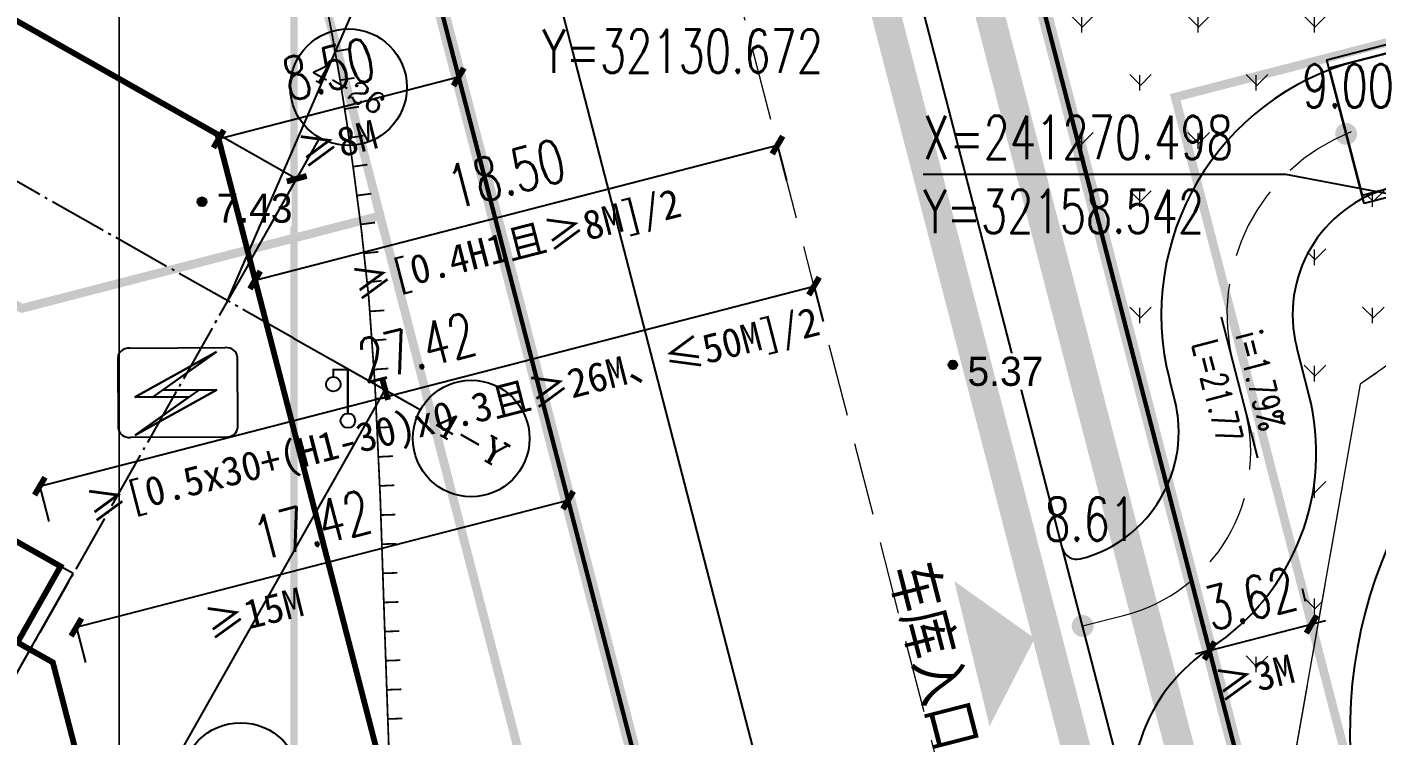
# Model space of a CAD drawing. Extents: x -83084 to 31773731, y -158416 to 241421036.
# Drawn here: x 32096.84 to 32143.1, y 241254.79 to 241279.09 of the extents above; entities that cross this region are included whole.
import ezdxf
from ezdxf.enums import TextEntityAlignment as Align
from ezdxf.xclip import XClip

# ---------------------------------------------------------------- set-up
doc = ezdxf.new("R2010")
doc.units = 0
doc.header["$LTSCALE"] = 1000
doc.header["$MEASUREMENT"] = 0
doc.header["$XCLIPFRAME"] = 0
for name, pattern in [('10010', [0]), ('2', [0]), ('721120', [0]), ('CENTER2', [1.125, 0.75, -0.125, 0.125, -0.125]), ('DASH', [0.35, 0.25, -0.1]), ('DOTE', [2.42, 2, -0.2, 0.02, -0.2])]:
    doc.linetypes.add(name, pattern=pattern)
for name, color, linetype, lineweight in [('110KV电缆', 6, 'DASH', 0), ('xf', 153, 'Continuous', 0), ('绿地', 86, 'Continuous', 0), ('道路中线', 252, 'Continuous', 0), ('间距公式核对', 241, 'Continuous', 0)]:
    doc.layers.add(name, color=color, linetype=linetype, lineweight=lineweight)
for name, color, linetype in [('AXIS', 3, 'Continuous'), ('AXIS_TEXT', 7, 'Continuous'), ('DIM_COOR', 3, 'Continuous'), ('DIM_ELEV', 3, 'Continuous'), ('DIM_SYMB', 3, 'Continuous'), ('DOTE', 14, 'DOTE'), ('GZ_BJT_功能地块', 1, 'Continuous'), ('GZ_BJT_总平面', 2, 'Continuous'), ('GZ_BJT_指标表', 7, 'Continuous'), ('GZ_BJT_用地界线', 1, 'Continuous'), ('GZ_BJT_绿地', 3, 'Continuous'), ('LANDSCAPE', 123, 'Continuous'), ('MJX', 6, 'Continuous'), ('PUB_DIM', 3, 'Continuous'), ('PUB_TEXT', 7, 'Continuous'), ('Road_2', 134, 'Continuous'), ('ROOF', 4, 'Continuous'), ('净用地', 1, 'Continuous'), ('地库', 5, 'DASH'), ('文字', 7, 'Continuous'), ('综合技术经济指标表', 7, 'Continuous'), ('规划道路边线', 165, 'Continuous'), ('设施点', 7, 'Continuous')]:
    doc.layers.add(name, color=color, linetype=linetype)
doc.layers.add('地形', color=7, linetype='Continuous', true_color=0x323232)
doc.layers.add('建筑控制线', color=7, linetype='Continuous', true_color=0xff0505)
doc.styles.add('-黑体', font='simhei.ttf', dxfattribs={"width": 0.7})
doc.styles.add('_TCH_AXIS', font='COMPLEX', dxfattribs={"bigfont": 'GBCBIG'})
doc.styles.add('_TCH_DIM', font='SIMPLEX', dxfattribs={"bigfont": 'GBCBIG'})
doc.styles.add('_TCH_DIM_T3', font='SIMPLEX', dxfattribs={"width": 0.705882, "bigfont": 'GBCBIG'})
doc.styles.add('COMPLEX', font='COMPLEX')
doc.styles.add('DMHT', font='')
doc.styles.add('HZTXT', font='simhei.ttf')
doc.styles.add('黑体', font='simhei.ttf')
doc.styles.get('DMHT').set_extended_font_data('方正细等线简体')
doc.dimstyles.new('_TCH_ARCH_M_M&&1', dxfattribs={"dimtxt": 1.4875, "dimasz": 0.5, "dimexe": 1.25, "dimexo": 1.5, "dimgap": 0.63125, "dimtad": 1, "dimzin": 0, "dimdsep": 46, "dimtxsty": '_TCH_DIM_T3', "dimblk": 'ARCHTICK', "dimcen": 0.09, "dimclrt": 7, "dimazin": 2, "dimtfac": 1, "dimtdec": 0, "dimtix": 1, "dimtmove": 2, "dimatfit": 3, "dimfxl": 0, "dimtolj": 1, "dimtzin": 0, "dimarcsym": 0})

# ---------------------------------------------------------------- blocks, each defined once
blk = doc.blocks.new('jjjg')
at = {"layer": '净用地'}
blk.add_lwpolyline([(312.729, 260.842, 0.339359), (303.139, 268.339), (188.333, 269.388, 0.489761), (168.731, 244.6), (203.627, 103.082, 0.417511), (228.052, 88.507), (339.507, 117.323, 0.414214), (346.685, 129.508)], format="xyb", close=True, dxfattribs=at)
at = {"layer": '建筑控制线', "color": 1, "linetype": 'CENTER2', "ltscale": 0.01, "const_width": 0.5}
for points in [[(357.562, 275.82), (341.257, 272.55, 0.43043), (333.542, 260.242), (334.652, 255.949), (335.41, 253.018), (366.048, 134.514), (346.685, 129.508), (312.729, 260.842, 0.339359), (303.139, 268.339), (188.333, 269.388, 0.489761), (168.731, 244.6), (146.967, 207.555), (138.651, 241.283, -0.019329), (133.74, 265.128), (133.853, 269.743), (134.678, 279.892), (134.86, 281.203), (147.348, 281.975), (306.164, 287.26), (316.913, 289.169, 0.024864), (335.611, 291.821, 0.001838), (336.982, 292.091), (359.271, 296.561)], [(341.257, 272.55), (357.562, 275.82), (421.674, 288.68, -0.217433), (437.845, 284.89, -0.048847), (440.681, 282.215), (445.195, 273.123, 0.074148), (468.473, 212.548), (486.181, 181.252, -0.182676), (488.344, 167.276, -0.284842), (473.781, 152.039), (378.233, 127.336, -0.414214), (366.048, 134.514), (335.41, 253.018), (334.652, 255.949), (333.542, 260.242, -0.43043), (341.257, 272.55, -0.099303)]]:
    blk.add_lwpolyline(points, format="xyb", dxfattribs=at)
blk.add_lwpolyline([(437.845, 284.89, 0.217433), (421.674, 288.68), (357.562, 275.82), (361.317, 261.297), (334.652, 255.949), (366.048, 134.514, 0.414214), (378.233, 127.336), (473.781, 152.039, 0.284842), (488.344, 167.276), (464.121, 210.086, -0.088788)], format="xyb", close=True, dxfattribs=at)
blk = doc.blocks.new('64343')
for p, q in [((62.687, 124.566), (65.185, 125.215)), ((61.019, 113.073), (60.591, 114.728)), ((56.401, 112.958), (56.235, 113.602)), ((55.129, 97.904), (52.562, 107.834)), ((53.171, 107.475), (53.171, 107.475))]:
    blk.add_line(p, q)
for centre, radius, start, end in [((64.948, 115.855), 9, 104.5523, 194.4962), ((64.948, 115.855), 4.5, 104.5523, 194.4962), ((78.416, 101.586), 16, 123, 194.4962), ((52.044, 111.832), 4.5, 284.4962, 14.4962), ((53.263, 111.114), 8, 303.2455, 14.4962), ((53.046, 107.959), 0.5, 194.4962, 284.4962), ((60.938, 99.405), 6, 123.2455, 194.4962)]:
    blk.add_arc(centre, radius, start, end)
blk = doc.blocks.new('xf')
at = {"linetype": 'DASH', "ltscale": 0.01}
blk.add_lwpolyline([(-33.411, 64.374), (-46.403, 63.921), (-46.082, 54.713), (-35.339, 44.695), (-18.172, 45.294), (-7.122, 50.816), (-7.58, 63.925), (-19.572, 63.507), (-19.307, 55.906), (-20.696, 55.212), (-31.548, 54.833), (-33.129, 56.308)], close=True, dxfattribs=at)
blk = doc.blocks.new('2018101318123984')
at = {"layer": '文字'}
blk.add_circle((0, 0), 3.5, dxfattribs=at)
at = {"layer": '文字', "style": '-黑体'}
blk.add_attdef('厕', (-2.089, -1.473), '', height=3, dxfattribs=at)
blk = doc.blocks.new('3323')
at = {"layer": '设施点'}
for p, q in [((461015.93, 2582240.068), (461015.93, 2582241.224)), ((461016.122, 2582241.368), (461017.657, 2582241.368)), ((461017.519, 2582241.297), (461016.198, 2582240.575)), ((461016.198, 2582240.575), (461017.519, 2582241.297)), ((461016.484, 2582240.575), (461017.519, 2582241.297)), ((461017.519, 2582241.297), (461016.645, 2582240.687)), ((461017.849, 2582241.224), (461017.849, 2582240.068)), ((461017.232, 2582240.687), (461016.198, 2582239.965)), ((461016.198, 2582239.965), (461017.519, 2582240.687)), ((461017.519, 2582240.687), (461016.198, 2582239.965)), ((461016.198, 2582240.575), (461017.071, 2582240.575)), ((461016.198, 2582240.575), (461017.071, 2582240.575)), ((461017.071, 2582240.575), (461016.198, 2582240.575)), ((461016.198, 2582239.965), (461017.071, 2582240.575)), ((461016.484, 2582240.575), (461017.071, 2582240.575)), ((461016.645, 2582240.687), (461017.519, 2582240.687)), ((461017.519, 2582240.687), (461016.645, 2582240.687)), ((461016.645, 2582240.687), (461017.519, 2582240.687)), ((461017.657, 2582239.924), (461016.122, 2582239.924)), ((461017.661, 2582239.924), (461016.125, 2582239.924))]:
    blk.add_line(p, q, dxfattribs=at)
for centre, start_param, end_param in [((461016.122, 2582241.224), 4.712389, 6.283185), ((461017.657, 2582241.224), 3.141593, 4.712389), ((461016.122, 2582240.068), 0, 1.570796), ((461017.657, 2582240.068), 1.570796, 3.141593)]:
    blk.add_ellipse(centre, major_axis=(-0.192, 0), ratio=0.752749, start_param=start_param, end_param=end_param, dxfattribs=at)
blk = doc.blocks.new('85212001')
at = {"color": 0, "linetype": 'Continuous', "lineweight": -3, "const_width": 0.12}
blk.add_lwpolyline([(0, 0), (0, 1)], dxfattribs=at)
blk = doc.blocks.new('332')
at = {"color": 0, "linetype": 'Continuous', "lineweight": -3, "const_width": 0.15}
for points in [[(0, 3.5), (-1, 3.5), (-1, 3)], [(0, 0.5), (0, 3.5)]]:
    blk.add_lwpolyline(points, dxfattribs=at)
at = {"color": 0, "linetype": 'Continuous', "lineweight": -3}
for centre in [(-1, 2.5), (0, 0)]:
    blk.add_circle(centre, 0.5, dxfattribs=at)
blk = doc.blocks.new('904')
at = {"linetype": '2'}
h = blk.add_hatch(color=0, dxfattribs=at)
edge = h.paths.add_edge_path(flags=0)
edge.add_arc((0, 0), 0.3, 0, 360)
at = {"color": 0, "linetype": 'Continuous', "lineweight": -3}
for radius in [0.3, 0.15]:
    blk.add_circle((0, 0), radius, dxfattribs=at)
blk = doc.blocks.new('ysdx12')
at = {"layer": '地形', "linetype": '10010', "lineweight": -3, "ltscale": 0.5, "const_width": 0.06}
blk.add_lwpolyline([(75.928, 77.767), (75.928, 289.767)], dxfattribs=at)
blk.add_lwpolyline([(75.928, 77.767), (75.928, 289.767)], dxfattribs=at)
at = {"layer": '地形', "linetype": 'Continuous', "lineweight": -3, "ltscale": 0.5}
for points, const_width in [([(81.928, 77.767), (81.928, 289.767)], 0.25), ([(82.986, 163.884), (83.246, 162.529), (83.496, 161.096), (83.731, 159.611), (83.969, 157.931), (84.233, 155.925), (84.489, 153.577), (84.701, 150.61), (84.884, 146.697), (85.057, 141.57), (85.231, 136.587)], 0.06)]:
    blk.add_lwpolyline(points, dxfattribs=dict(at, const_width=const_width))
at = {"layer": '地形', "linetype": '721120', "lineweight": -3, "ltscale": 0.5, "const_width": 0.15}
blk.add_lwpolyline([(137.996, 46.007), (107.358, 164.511)], dxfattribs=at)
blk.add_lwpolyline([(84.677, 172.335), (118.633, 41.001, -0.414214), (111.455, 28.816), (0, 0, -0.417511), (-24.425, 14.575), (-59.321, 156.093, -0.489761), (-39.72, 180.881), (75.087, 179.832, -0.339359), (84.677, 172.335)], format="xyb", close=True, dxfattribs=at)
at = {"layer": '地形', "linetype": 'Continuous'}
for p, xscale, yscale, rotation in [((83.336, 162.015), 0.4999999999999997, 0.4999999999999997, 279.907435961159), ((83.507, 161.03), 0.4999999999999997, 0.4999999999999997, 278.9621924215426), ((83.663, 160.042), 0.4999999999999997, 0.4999999999999997, 278.9621924215426), ((83.81, 159.053), 0.5, 0.5, 278.0857425472465), ((83.951, 158.063), 0.5, 0.5, 278.0857425472465), ((84.082, 157.071), 0.5, 0.5, 277.483866277585), ((84.212, 156.08), 0.5, 0.5, 277.483866277585), ((84.324, 155.086), 0.5, 0.5, 276.2285594704067), ((84.433, 154.092), 0.5, 0.5, 276.2285594704067), ((84.523, 153.096), 0.5, 0.5, 274.0813665614081), ((84.594, 152.099), 0.5, 0.5, 274.0813665614081), ((84.666, 151.101), 0.5, 0.5, 274.0813665614081), ((84.724, 150.103), 0.5, 0.5, 272.6807406494486), ((84.771, 149.104), 0.5, 0.5, 272.6807406494486), ((84.818, 148.105), 0.5, 0.5, 272.6807406494486), ((84.865, 147.107), 0.5, 0.5, 272.6807406494486), ((84.904, 146.107), 0.5, 0.5, 271.9301301804209), ((84.937, 145.108), 0.5, 0.5, 271.9301301804209), ((84.971, 144.108), 0.5, 0.5, 271.9301301804209), ((85.005, 143.109), 0.5, 0.5, 271.9301301804209), ((85.039, 142.11), 0.5, 0.5, 271.9301301804209), ((85.073, 141.11), 0.4999999999999997, 0.4999999999999997, 272.0035137328635), ((85.108, 140.111), 0.4999999999999997, 0.4999999999999997, 272.0035137328635), ((85.143, 139.111), 0.4999999999999997, 0.4999999999999997, 272.0035137328635)]:
    blk.add_blockref('85212001', p, dxfattribs=dict(at, xscale=xscale, yscale=yscale, rotation=rotation))
at = {"layer": '地形', "linetype": 'Continuous', "xscale": 0.5, "yscale": 0.5}
for name, p in [('904', (78.772, 156.86)), ('904', (104.52, 151.261)), ('332', (83.774, 149.348))]:
    blk.add_blockref(name, p, dxfattribs=at)
for points in [[(79.272, 157.26), (81.847, 157.26), (81.847, 156.01), (79.272, 156.01)], [(105.02, 151.661), (107.595, 151.661), (107.595, 150.411), (105.02, 150.411)]]:
    blk.add_wipeout(points).dxf.layer = '地形'
at = {"layer": '地形', "style": 'DMHT'}
for s, p in [('7.43', (79.272, 157.14)), ('5.37', (105.02, 151.541))]:
    blk.add_text(s, height=1, dxfattribs=at).set_placement(p, align=Align.TOP_LEFT)
blk = doc.blocks.new('rtr')
at = {"layer": '地库', "linetype": 'Continuous'}
h = blk.add_hatch(dxfattribs=at)
h.set_pattern_fill('STEEL', color=256, scale=0.5, angle=-35.5509)
h.set_pattern_definition([(9.44912997, (236105.29224, 2620777.9798), (-0.13031142, 0.7829802017), []), (9.44912997, (236105.523, 2620778.3027), (-0.13031142, 0.7829802017), [])])
h.paths.add_polyline_path([(473617.625, 2567513.203), (473612.595, 2567512.361), (473614.575, 2567500.525), (473619.606, 2567501.367)])
for points in [[(473611.588, 2567518.375), (473616.618, 2567519.216), (473619.606, 2567501.365), (473614.576, 2567500.523)], [(473611.884, 2567518.424), (473612.478, 2567514.873), (473616.916, 2567515.616), (473616.322, 2567519.167)], [(473614.822, 2567500.868), (473619.261, 2567501.611), (473616.916, 2567515.616), (473612.478, 2567514.873)], [(473617.625, 2567513.203), (473612.595, 2567512.361), (473614.575, 2567500.525), (473619.606, 2567501.367)]]:
    blk.add_lwpolyline(points, close=True, dxfattribs=at)
blk.add_lwpolyline([(473612.478, 2567514.873), (473617.041, 2567501.24), (473616.916, 2567515.616)], dxfattribs=at)
blk = doc.blocks.new('adfgaw')
at = {"layer": '110KV电缆', "ltscale": 0.03, "const_width": 1}
for points in [[(-23.364, -7.86), (45.86, -275.605)], [(-19.603, -8.641), (49.291, -275.106)]]:
    blk.add_lwpolyline(points, dxfattribs=at)
blk = doc.blocks.new('YT6保障房3 2-16轮廓线')
at = {"layer": 'MJX', "color": 0, "ltscale": 10, "const_width": 200}
blk.add_lwpolyline([(22650, 25600), (27850, 25600), (27850, 22600)], dxfattribs=at)
at = {"layer": 'MJX', "color": 0, "ltscale": 10}
for points in [[(28350, 25600), (27850, 25600), (27850, 22600), (28350, 22600)], [(28350, 22600), (26850, 22600), (26850, 16200), (28350, 16200)]]:
    blk.add_lwpolyline(points, close=True, dxfattribs=at)
blk = doc.blocks.new('_ArchTick')
at = {"color": 0, "linetype": 'ByBlock', "const_width": 0.4}
blk.add_lwpolyline([(-0.5, -0.5), (0.5, 0.5)], dxfattribs=at)
blk = doc.blocks.new('*D163')
at = {"layer": 'Defpoints', "color": 0, "transparency": 16777216}
for p in [(73.825, 100.317), (73.997, 99.651), (70.497, 98.746)]:
    blk.add_point(p, dxfattribs=at)
at = {"layer": 'PUB_DIM', "color": 0, "lineweight": -2, "transparency": 16777216}
for p, q in [((73.622, 101.103), (73.512, 101.527)), ((70.122, 100.198), (70.012, 100.622)), ((73.825, 100.317), (74.309, 100.442)), ((70.325, 99.412), (73.825, 100.317)), ((70.325, 99.412), (69.841, 99.287))]:
    blk.add_line(p, q, dxfattribs=at)
at = {"layer": 'PUB_DIM', "color": 0, "lineweight": -2, "transparency": 16777216, "xscale": 0.5, "yscale": 0.5, "zscale": 0.5}
for p, rotation in [((73.825, 100.317), 194.4961532856457), ((70.325, 99.412), 14.4961532856457)]:
    blk.add_blockref('_ArchTick', p, dxfattribs=dict(at, rotation=rotation))
at = {"layer": 'PUB_DIM', "color": 7, "transparency": 16777216, "insert": (71.731, 101.196), "char_height": 1.4875, "attachment_point": 5, "rotation": 14.4962, "style": '_TCH_DIM_T3'}
blk.add_mtext('\\A1;3.62', dxfattribs=at)
blk = doc.blocks.new('*D170')
at = {"layer": 'Defpoints', "color": 0, "transparency": 16777216}
for p in [(44.174, 120.665), (44.579, 119.097), (35.943, 118.537)]:
    blk.add_point(p, dxfattribs=at)
at = {"layer": 'PUB_DIM', "color": 0, "lineweight": -2, "transparency": 16777216}
for p, q in [((36.349, 116.969), (44.579, 119.097)), ((44.549, 119.213), (44.892, 117.887)), ((36.319, 117.085), (36.661, 115.759))]:
    blk.add_line(p, q, dxfattribs=at)
at = {"layer": 'PUB_DIM', "color": 0, "lineweight": -2, "transparency": 16777216, "xscale": 0.5, "yscale": 0.5, "zscale": 0.5}
for p, rotation in [((44.579, 119.097), 14.49615328535626), ((36.349, 116.969), 194.4961532853563)]:
    blk.add_blockref('_ArchTick', p, dxfattribs=dict(at, rotation=rotation))
at = {"layer": 'PUB_DIM', "color": 7, "transparency": 16777216, "insert": (40.12, 119.365), "char_height": 1.4875, "attachment_point": 5, "rotation": 14.4962, "style": '_TCH_DIM_T3'}
blk.add_mtext('\\A1;8.50', dxfattribs=at)
blk = doc.blocks.new('*D171')
at = {"layer": 'Defpoints', "color": 0, "transparency": 16777216}
for p in [(55.107, 118.327), (55.512, 116.76), (37.195, 113.696)]:
    blk.add_point(p, dxfattribs=at)
at = {"layer": 'PUB_DIM', "color": 0, "lineweight": -2, "transparency": 16777216}
for p, q in [((37.6, 112.129), (55.512, 116.76)), ((55.482, 116.875), (55.825, 115.549)), ((37.57, 112.244), (37.913, 110.918))]:
    blk.add_line(p, q, dxfattribs=at)
at = {"layer": 'PUB_DIM', "color": 0, "lineweight": -2, "transparency": 16777216, "xscale": 0.5, "yscale": 0.5, "zscale": 0.5}
for p, rotation in [((55.512, 116.76), 14.49615328536544), ((37.6, 112.129), 194.4961532853655)]:
    blk.add_blockref('_ArchTick', p, dxfattribs=dict(at, rotation=rotation))
at = {"layer": 'PUB_DIM', "color": 7, "transparency": 16777216, "insert": (46.212, 115.775), "char_height": 1.4875, "attachment_point": 5, "rotation": 14.4962, "style": '_TCH_DIM_T3'}
blk.add_mtext('\\A1;18.50', dxfattribs=at)
blk = doc.blocks.new('*D176')
at = {"layer": 'Defpoints', "color": 0, "transparency": 16777216}
for p in [(56.358, 113.486), (56.764, 111.919), (29.812, 106.623)]:
    blk.add_point(p, dxfattribs=at)
at = {"layer": 'PUB_DIM', "color": 0, "lineweight": -2, "transparency": 16777216}
for p, q in [((56.734, 112.034), (57.077, 110.709)), ((30.217, 105.055), (56.764, 111.919)), ((30.187, 105.171), (30.53, 103.845))]:
    blk.add_line(p, q, dxfattribs=at)
at = {"layer": 'PUB_DIM', "color": 0, "lineweight": -2, "transparency": 16777216, "xscale": 0.5, "yscale": 0.5, "zscale": 0.5}
for p, rotation in [((56.764, 111.919), 14.49615328485781), ((30.217, 105.055), 194.4961532848578)]:
    blk.add_blockref('_ArchTick', p, dxfattribs=dict(at, rotation=rotation))
at = {"layer": 'PUB_DIM', "color": 7, "transparency": 16777216, "insert": (43.146, 109.818), "char_height": 1.4875, "attachment_point": 5, "rotation": 14.4962, "style": '_TCH_DIM_T3'}
blk.add_mtext('\\A1;27.42', dxfattribs=at)
blk = doc.blocks.new('*D177')
at = {"layer": 'Defpoints', "color": 0, "transparency": 16777216}
for p in [(47.927, 106.142), (48.333, 104.575), (31.064, 101.782)]:
    blk.add_point(p, dxfattribs=at)
at = {"layer": 'PUB_DIM', "color": 0, "lineweight": -2, "transparency": 16777216}
for p, q in [((31.469, 100.215), (48.333, 104.575)), ((48.303, 104.69), (48.646, 103.364)), ((31.439, 100.33), (31.782, 99.004))]:
    blk.add_line(p, q, dxfattribs=at)
at = {"layer": 'PUB_DIM', "color": 0, "lineweight": -2, "transparency": 16777216, "xscale": 0.5, "yscale": 0.5, "zscale": 0.5}
for p, rotation in [((48.333, 104.575), 14.49615328487235), ((31.469, 100.215), 194.4961532848724)]:
    blk.add_blockref('_ArchTick', p, dxfattribs=dict(at, rotation=rotation))
at = {"layer": 'PUB_DIM', "color": 7, "transparency": 16777216, "insert": (39.557, 103.726), "char_height": 1.4875, "attachment_point": 5, "rotation": 14.4962, "style": '_TCH_DIM_T3'}
blk.add_mtext('\\A1;17.42', dxfattribs=at)
blk = doc.blocks.new('2334223')
at = {"layer": 'DIM_SYMB'}
blk.add_hatch(color=256, dxfattribs=at).paths.add_polyline_path([(90.19, 60.207), (89.964, 61.079), (90.08, 61.109)])
at = {"layer": 'DIM_ELEV', "const_width": 0.375}
for points in [[(93.415, 71.326, 1), (93.04, 71.326, 1)], [(84.38, 54.44, 1), (84.005, 54.44, 1)]]:
    blk.add_lwpolyline(points, format="xyb", close=True, dxfattribs=at)
at = {"layer": 'DIM_SYMB'}
blk.add_lwpolyline([(88.938, 65.048), (90.19, 60.207)], dxfattribs=at)
at = {"layer": '道路中线', "linetype": 'DASH', "ltscale": 0.01}
blk.add_lwpolyline([(84.192, 54.44), (85.644, 54.816, 0.414214), (89.772, 61.822), (89.355, 63.434, -0.378146), (93.401, 71.397, -0.378146)], format="xyb", dxfattribs=at)
at = {"style": '_TCH_DIM', "width": 0.705882}
blk.add_text('L=21.77', height=0.8925, rotation=284.4962, dxfattribs=at).set_placement((87.933, 64.112))
at = {"layer": 'DIM_SYMB', "color": 7, "style": '_TCH_DIM', "width": 0.705882}
blk.add_text('i=1.79%', height=0.8925, rotation=284.4962, dxfattribs=at).set_placement((89.426, 64.42))
at = {"layer": 'PUB_TEXT', "style": '_TCH_DIM', "width": 0.705882}
for s, p in [('9.00', (91.718, 72.226)), ('8.61', (82.873, 57.361))]:
    blk.add_text(s, height=1.4875, dxfattribs=at).set_placement(p)
blk = doc.blocks.new('ghdlbx')
at = {"layer": '规划道路边线', "linetype": '721120', "lineweight": -3, "ltscale": 0.5, "const_width": 0.15}
blk.add_lwpolyline([(137.996, 46.007), (107.358, 164.511)], dxfattribs=at)
blk.add_lwpolyline([(84.677, 172.335), (118.633, 41.001, -0.414214), (111.455, 28.816), (0, 0, -0.417511), (-24.425, 14.575), (-59.321, 156.093, -0.489761), (-39.72, 180.881), (75.087, 179.832, -0.339359), (84.677, 172.335)], format="xyb", close=True, dxfattribs=at)
at = {"layer": '道路中线', "linetype": 'DASH', "ltscale": 0.01}
blk.add_lwpolyline([(133.321, 24.141), (90.519, 189.691)], dxfattribs=at)
blk = doc.blocks.new('zbyd')
at = {"layer": 'PUB_TEXT', "style": '_TCH_DIM', "width": 0.705882}
blk.add_text('Y=32130.672', height=1.4875, dxfattribs=at).set_placement((-196.207, 106.929))
blk = doc.blocks.new('_AXISO')
blk.add_circle((0, 0), 0.5)
at = {"layer": 'AXIS_TEXT', "style": 'COMPLEX', "width": 1.041667}
blk.add_attdef('A', text='', height=0.56, dxfattribs=at).set_placement((-0.25, -0.28), (0.25, -0.28), align=Align.FIT)
blk = doc.blocks.new('*D118')
at = {"layer": 'Defpoints', "color": 0, "transparency": 16777216}
for p in [(10.829, 21.907), (14.445, 21.907), (10.829, -14.593)]:
    blk.add_point(p, dxfattribs=at)
at = {"layer": 'PUB_DIM', "color": 0, "lineweight": -2, "transparency": 16777216}
for p, q in [((12.329, 21.907), (15.695, 21.907)), ((14.445, -14.593), (14.445, 21.907)), ((12.329, -14.593), (15.695, -14.593))]:
    blk.add_line(p, q, dxfattribs=at)
at = {"layer": 'PUB_DIM', "color": 0, "lineweight": -2, "transparency": 16777216, "xscale": 0.5, "yscale": 0.5, "zscale": 0.5}
for p, rotation in [((14.445, 21.907), 90), ((14.445, -14.593), 270)]:
    blk.add_blockref('_ArchTick', p, dxfattribs=dict(at, rotation=rotation))
at = {"layer": 'PUB_DIM', "color": 7, "transparency": 16777216, "insert": (13.07, 3.657), "char_height": 1.4875, "attachment_point": 5, "rotation": 90, "style": '_TCH_DIM_T3'}
blk.add_mtext('\\A1;36.50', dxfattribs=at)
blk = doc.blocks.new('*D119')
at = {"layer": 'Defpoints', "color": 0, "transparency": 16777216}
for p in [(8.232, 26.722), (-27.368, 23.328), (8.232, 23.328)]:
    blk.add_point(p, dxfattribs=at)
at = {"layer": 'PUB_DIM', "color": 0, "lineweight": -2, "transparency": 16777216}
for p, q in [((-27.368, 24.828), (-27.368, 27.972)), ((8.232, 24.828), (8.232, 27.972)), ((-27.368, 26.722), (8.232, 26.722))]:
    blk.add_line(p, q, dxfattribs=at)
at = {"layer": 'PUB_DIM', "color": 0, "lineweight": -2, "transparency": 16777216, "xscale": 0.5, "yscale": 0.5, "zscale": 0.5, "rotation": 180}
blk.add_blockref('_ArchTick', (-27.368, 26.722), dxfattribs=at)
at = {"layer": 'PUB_DIM', "color": 0, "lineweight": -2, "transparency": 16777216, "xscale": 0.5, "yscale": 0.5, "zscale": 0.5}
blk.add_blockref('_ArchTick', (8.232, 26.722), dxfattribs=at)
at = {"layer": 'PUB_DIM', "color": 7, "transparency": 16777216, "insert": (-9.568, 28.097), "char_height": 1.4875, "attachment_point": 5, "style": '_TCH_DIM_T3'}
blk.add_mtext('\\A1;35.60', dxfattribs=at)
blk = doc.blocks.new('cc')
at = {"layer": '间距公式核对', "style": 'HZTXT'}
for s, rotation, p in [('≥8M', 14.3972, (39.245, 116.001)), ('≥[0.4H1且≥8M]/2', 14.3972, (41.079, 111.45)), ('≥[0.5x30+(H1-30)x0.3且≥26M、≤50M]/2', 14.3972, (31.986, 103.833)), ('≥15M', 13.9378, (36.041, 99.81)), ('≥3M', 13.9378, (70.68, 97.68))]:
    blk.add_text(s, height=1, rotation=rotation, dxfattribs=at).set_placement(p)
at = {"layer": 'PUB_DIM'}
for p1, p2, picture, middle in [((35.943, 118.537), (44.174, 120.665), '*D170', (40.12, 119.365)), ((37.195, 113.696), (55.107, 118.327), '*D171', (46.212, 115.775)), ((29.812, 106.623), (56.358, 113.486), '*D176', (43.146, 109.818)), ((31.064, 101.782), (47.927, 106.142), '*D177', (39.557, 103.726))]:
    dim = blk.add_aligned_dim(p1=p1, p2=p2, distance=-1.619, dimstyle='_TCH_ARCH_M_M&&1', dxfattribs=at)
    dim.commit()
    dim.dimension.update_dxf_attribs({"geometry": picture, "text_midpoint": middle})
at = {"layer": 'PUB_DIM', "color": 31}
dim = blk.add_aligned_dim(p1=(70.497, 98.746), p2=(73.997, 99.651), distance=0.688, dimstyle='_TCH_ARCH_M_M&&1', dxfattribs=at)
dim.commit()
dim.dimension.update_dxf_attribs({"geometry": '*D163', "text_midpoint": (71.731, 101.196)})
blk = doc.blocks.new('ADSAFDSFW')
at = {"layer": 'AXIS'}
for p, q in [((8.232, 23.328), (8.232, 28.328)), ((10.829, 21.907), (15.829, 21.907))]:
    blk.add_line(p, q, dxfattribs=at)
at = {"layer": 'DOTE', "ltscale": 0.001}
for p, q in [((8.232, 23.328), (8.232, -16.954)), ((10.829, 21.907), (-29.425, 21.907))]:
    blk.add_line(p, q, dxfattribs=at)
at = {"layer": 'AXIS'}
ref = blk.add_blockref('_AXISO', (8.232, 30.328), dxfattribs=dict(at, xscale=4, yscale=4, zscale=4))
ref.add_attrib('A', '4-26', dxfattribs={"layer": 'AXIS_TEXT', "height": 0.7027, "style": '_TCH_AXIS'}).set_placement((6.877, 29.977), (9.587, 29.977), align=Align.FIT)
ref = blk.add_blockref('_AXISO', (17.829, 21.907), dxfattribs=dict(at, xscale=4, yscale=4, zscale=4))
ref.add_attrib('A', '4-Y', dxfattribs={"layer": 'AXIS_TEXT', "height": 0.849, "style": '_TCH_AXIS'}).set_placement((16.495, 21.482), (19.163, 21.482), align=Align.FIT)
at = {"layer": 'PUB_DIM'}
for p1, p2, distance, picture, middle in [((-27.368, 23.328), (8.232, 23.328), 3.394, '*D119', (-9.568, 28.097)), ((10.829, -14.593), (10.829, 21.907), -3.616, '*D118', (13.07, 3.657))]:
    dim = blk.add_aligned_dim(p1=p1, p2=p2, distance=distance, dimstyle='_TCH_ARCH_M_M&&1', dxfattribs=at)
    dim.commit()
    dim.dimension.update_dxf_attribs({"geometry": picture, "text_midpoint": middle})

msp = doc.modelspace()

# ---------------------------------------------------------------- linework, layer by layer
at = {"layer": 'GZ_BJT_功能地块', "lineweight": 0}
msp.add_lwpolyline([(32108.749, 241288.568, 0.339359), (32099.159, 241296.065), (31984.352, 241297.113, 0.489761), (31964.751, 241272.326), (31999.647, 241130.808, 0.417511), (32024.072, 241116.233), (32135.527, 241145.049, 0.414214), (32142.705, 241157.234)], format="xyb", close=True, dxfattribs=at)
at = {"layer": 'GZ_BJT_总平面', "lineweight": 0}
msp.add_lwpolyline([(32108.749, 241288.568, 0.339359), (32099.159, 241296.065), (31984.352, 241297.113, 0.489761), (31964.751, 241272.326), (31999.647, 241130.808, 0.417511), (32024.072, 241116.233), (32135.527, 241145.049, 0.414214), (32142.705, 241157.234)], format="xyb", close=True, dxfattribs=at)
at = {"layer": 'GZ_BJT_用地界线', "lineweight": 0}
for points in [[(32233.865, 241312.615, 0.217433), (32217.694, 241316.406), (32153.582, 241303.546), (32157.337, 241289.023), (32130.672, 241283.674), (32162.068, 241162.24, 0.414214), (32174.253, 241155.062), (32269.801, 241179.765, 0.284842), (32284.364, 241195.002), (32260.141, 241237.812, -0.088788)], [(32233.865, 241312.615, 0.217433), (32217.694, 241316.406), (32153.582, 241303.546), (32157.337, 241289.023), (32130.672, 241283.674), (32162.068, 241162.24, 0.414214), (32174.253, 241155.062), (32269.801, 241179.765, 0.284842), (32284.364, 241195.002), (32260.141, 241237.812, -0.088788)], [(32108.749, 241288.568, 0.339359), (32099.159, 241296.065), (31984.352, 241297.113, 0.489761), (31964.751, 241272.326), (31999.647, 241130.808, 0.417511), (32024.072, 241116.233), (32135.527, 241145.049, 0.414214), (32142.705, 241157.234)], [(32108.749, 241288.568, 0.339359), (32099.159, 241296.065), (31984.352, 241297.113, 0.489761), (31964.751, 241272.326), (31999.647, 241130.808, 0.417511), (32024.072, 241116.233), (32135.527, 241145.049, 0.414214), (32142.705, 241157.234)], [(32108.749, 241288.568, 0.339359), (32099.159, 241296.065), (31984.352, 241297.113, 0.489761), (31964.751, 241272.326), (31999.647, 241130.808, 0.417511), (32024.072, 241116.233), (32135.527, 241145.049, 0.414214), (32142.705, 241157.234)], [(32108.749, 241288.568, 0.339359), (32099.159, 241296.065), (31984.352, 241297.113, 0.489761), (31964.751, 241272.326), (31999.647, 241130.808, 0.417511), (32024.072, 241116.233), (32135.527, 241145.049, 0.414214), (32142.705, 241157.234)], [(32108.749, 241288.568, 0.339359), (32099.159, 241296.065), (31984.352, 241297.113, 0.489761), (31964.751, 241272.326), (31999.647, 241130.808, 0.417511), (32024.072, 241116.233), (32135.527, 241145.049, 0.414214), (32142.705, 241157.234)], [(32108.749, 241288.568, 0.339359), (32099.159, 241296.065), (31984.352, 241297.113, 0.489761), (31964.751, 241272.326), (31999.647, 241130.808, 0.417511), (32024.072, 241116.233), (32135.527, 241145.049, 0.414214), (32142.705, 241157.234)]]:
    msp.add_lwpolyline(points, format="xyb", close=True, dxfattribs=at)

# ---------------------------------------------------------------- next in the draw order: wipeouts: each hides what was drawn before it
msp.add_wipeout([(32128.838, 241433.226), (32128.838, 241391.226), (31905.854, 241391.226), (31905.854, 241333.087), (31867.793, 241333.087), (31867.793, 241211.576), (31912.1, 241211.576), (31912.1, 241022.726), (31783.02, 241022.726), (31783.02, 241433.226)])

# ---------------------------------------------------------------- next in the draw order: linework, layer by layer
at = {"layer": 'GZ_BJT_用地界线', "linetype": 'CENTER2', "lineweight": 0}
msp.add_lwpolyline([(32153.582, 241303.546), (32137.277, 241300.275, 0.43043), (32129.562, 241287.968), (32130.672, 241283.674), (32131.43, 241280.744), (32162.068, 241162.24), (32142.705, 241157.234), (32108.749, 241288.568, 0.339359), (32099.159, 241296.065), (31984.352, 241297.113, 0.489761), (31964.751, 241272.326), (31942.987, 241235.281), (31934.671, 241269.009, -0.019329), (31929.76, 241292.853), (31929.873, 241297.469), (31930.698, 241307.618), (31930.88, 241308.929), (31943.368, 241309.701), (32102.184, 241314.986), (32112.933, 241316.895, 0.024864), (32131.631, 241319.547, 0.001838), (32133.002, 241319.816), (32155.29, 241324.287)], format="xyb", dxfattribs=at)
at = {"layer": 'Road_2'}
for p, q in [((32112.622, 241289.569), (32146.578, 241158.235)), ((32158.196, 241161.239), (32125.689, 241286.966))]:
    msp.add_line(p, q, dxfattribs=at)

# ---------------------------------------------------------------- next in the draw order: block references
at = {"layer": 'LANDSCAPE', "xscale": 0.5830878768377006, "yscale": 0.5830878768377006, "zscale": 0.5830878768377006}
msp.add_blockref('2018101318123984', (32104.17, 241253.173, -0.007), dxfattribs=at).add_auto_attribs({'厕': '消'})
at = {"layer": 'PUB_TEXT'}
ref = msp.add_blockref('jjjg', (31796.02, 241027.726), dxfattribs=at)
XClip(ref).set_block_clipping_path([(-13.0000000003, -5.0000000001), (531.4999999997, 405.4999999999)])
at = {"layer": 'Road_2'}
msp.add_blockref('64343', (32079.791, 241153.362), dxfattribs=at)
at = {"layer": 'xf', "rotation": 257.9999999945844}
msp.add_blockref('xf', (32091.496, 241241.557), dxfattribs=at)
at = {"layer": '综合技术经济指标表', "xscale": 2.127067973752254, "yscale": 2.127067973752254, "zscale": 2.127067973752254, "rotation": 0.3337744890725021}
msp.add_blockref('3323', (-916498.839, -5256954.137, -0.007), dxfattribs=at)

# ---------------------------------------------------------------- next in the draw order: block references
ref = msp.add_blockref('ysdx12', (32024.072, 241116.233))
XClip(ref).set_block_clipping_path([(-272.4682125144, -93.5070921242), (303.3494281587, 310.7769526536)])

# ---------------------------------------------------------------- next in the draw order: hatches: boundary and pattern name
at = {"layer": '绿地'}
h = msp.add_hatch(dxfattribs=at)
h.set_pattern_fill('GRASS', color=256)
h.set_pattern_definition([(90, (0, 0), (-1.99559095, 1.99559095), [0.52916132, -3.4620203]), (45, (0, 0), (-1.99559231, 1.99559231), [0.52916132, -2.2930323]), (135, (0, 0), (-1.99559231, -1.99559231), [0.52916132, -2.2930323])])
edge = h.paths.add_edge_path()
edge.add_line((32135.932, 241263.332), (32130.672, 241283.674))
edge.add_line((32130.672, 241283.674), (32157.337, 241289.023))
edge.add_line((32157.337, 241289.023), (32153.582, 241303.546))
edge.add_line((32153.582, 241303.546), (32170.286, 241306.897))
edge.add_line((32170.286, 241306.897), (32170.758, 241304.544))
edge.add_line((32170.758, 241304.544), (32188.407, 241308.084))
edge.add_line((32188.407, 241308.084), (32187.935, 241310.437))
edge.add_arc((32188.168, 241309.107), 1.35, -78.6494, 99.9464, ccw=False)
edge.add_line((32188.434, 241307.783), (32176.082, 241305.305))
edge.add_arc((32179.229, 241289.618), 16, 101.3421, 191.2559)
edge.add_arc((32151.767, 241284.153), 12, -53.5679, 11.2559, ccw=False)
edge.add_line((32158.894, 241274.498), (32154.595, 241275.256))
edge.add_line((32154.595, 241275.256), (32142.562, 241266.831))
edge.add_line((32142.562, 241266.831), (32139.579, 241249.915))
edge.add_line((32139.579, 241249.915), (32142.688, 241237.957))
edge.add_line((32142.688, 241237.957), (32146.251, 241237.328))
edge.add_line((32146.251, 241237.328), (32148.89, 241227.06))
edge.add_arc((32147.922, 241226.809), 1, -63.5105, 14.4962, ccw=False)
edge.add_line((32148.368, 241225.914), (32148.108, 241225.824))
edge.add_line((32148.108, 241225.824), (32145.104, 241237.442))
edge.add_line((32145.104, 241237.442), (32142.78, 241236.842))
edge.add_line((32142.78, 241236.842), (32137.376, 241257.744))
edge.add_arc((32133.051, 241264.477), 8.003, 302.7194, 374.1677)
edge.add_line((32140.81, 241266.435), (32140.382, 241268.09))
edge.add_arc((32144.739, 241269.217), 4.5, 104.5523, 194.4962, ccw=False)
edge.add_line((32143.608, 241273.572), (32146.107, 241274.221))
edge.add_line((32146.107, 241274.221), (32146.182, 241273.931))
edge.add_line((32146.182, 241273.931), (32160.216, 241277.574))
edge.add_line((32160.216, 241277.574), (32158.933, 241282.51))
edge.add_line((32158.933, 241282.51), (32144.901, 241278.867))
edge.add_line((32144.901, 241278.867), (32144.976, 241278.577))
edge.add_line((32144.976, 241278.577), (32142.477, 241277.928))
edge.add_arc((32144.739, 241269.217), 9, 104.5519, 194.4962)
edge.add_line((32136.025, 241266.964), (32136.192, 241266.32))
edge.add_arc((32131.835, 241265.194), 4.5, -24.4463, 14.4962, ccw=False)

# ---------------------------------------------------------------- next in the draw order: linework, layer by layer
at = {"color": 5}
msp.add_lwpolyline([(32131.398, 241258.109, 0, 5.12, 0), (32129.244, 241257.586, 5.12, 5.12, 0)], format="xyseb", dxfattribs=at)
at = {"layer": 'DIM_COOR', "color": 3}
msp.add_line((32158.542, 241270.498), (32140.005, 241274.029), dxfattribs=at)
at = {"layer": 'GZ_BJT_绿地', "lineweight": 0}
for points in [[(32144.976, 241278.577), (32142.477, 241277.928, 0.413929), (32136.025, 241266.964), (32136.192, 241266.32, -0.171573), (32135.932, 241263.332), (32130.672, 241283.674), (32157.337, 241289.023)], [(32145.104, 241237.442), (32142.78, 241236.842), (32137.376, 241257.744, 0.32226), (32140.81, 241266.435), (32140.382, 241268.09, -0.413927), (32143.608, 241273.572)]]:
    msp.add_lwpolyline(points, format="xyb", dxfattribs=at)
msp.add_lwpolyline([(32154.595, 241275.256), (32142.562, 241266.831), (32139.579, 241249.915), (32142.688, 241237.957), (32146.251, 241237.328)], dxfattribs=at)
at = {"layer": 'ROOF', "const_width": 0.2}
msp.add_lwpolyline([(32096.517, 241257.97), (32097.729, 241257.285), (32099.982, 241248.569), (32109.664, 241251.072), (32103.373, 241275.404), (32081.596, 241287.725), (32048.843, 241288.024), (32048.752, 241278.024), (32059.827, 241277.923), (32065.622, 241274.644)], dxfattribs=at)
at = {"layer": '地库', "ltscale": 0.005, "const_width": 0.3}
msp.add_lwpolyline([(32002.984, 241133.148), (32025.047, 241120.41), (32130.183, 241147.592), (32136.018, 241167.916), (32106.812, 241280.88), (32095.393, 241292.299), (31983.781, 241293.318), (31967.808, 241275.804), (32002.984, 241133.148)], close=True, dxfattribs=at)
for points in [[(32169.88, 241285.382), (32136.215, 241276.678), (32164.133, 241168.698)], [(32169.88, 241285.382), (32136.215, 241276.678), (32164.133, 241168.698)], [(32112.542, 241173.992), (32117.864, 241183.399), (32131.129, 241186.829), (32108.951, 241272.608), (32096.667, 241269.432), (32096.667, 241269.432), (32095.812, 241269.916), (32095.399, 241270.15), (32095.026, 241270.361), (32094.311, 241270.765), (32094.311, 241270.765), (32089.432, 241273.525), (32084.557, 241264.909), (32079.944, 241267.518), (32078.847, 241265.578), (32076.842, 241265.022), (32075.392, 241265.842), (32046.834, 241258.459), (32043.818, 241270.125)]]:
    msp.add_lwpolyline(points, dxfattribs=at)
at = {"layer": '建筑控制线', "color": 1, "linetype": 'CENTER2', "ltscale": 0.01, "const_width": 0.5}
msp.add_lwpolyline([(32233.865, 241312.615, 0.217433), (32217.694, 241316.406), (32153.582, 241303.546), (32157.337, 241289.023), (32130.672, 241283.674), (32162.068, 241162.24, 0.414214), (32174.253, 241155.062), (32269.801, 241179.765, 0.284842), (32284.364, 241195.002), (32260.141, 241237.812, -0.088788)], format="xyb", close=True, dxfattribs=at)
at = {"layer": '绿地'}
for points in [[(32135.932, 241263.332), (32130.672, 241283.674), (32157.337, 241289.023)], [(32154.595, 241275.256), (32142.562, 241266.831), (32139.579, 241249.915), (32142.688, 241237.957), (32146.251, 241237.328)]]:
    msp.add_lwpolyline(points, dxfattribs=at)
for points in [[(32144.976, 241278.577), (32142.477, 241277.928, 0.413929), (32136.025, 241266.964), (32136.192, 241266.32, -0.171573), (32135.932, 241263.332)], [(32145.104, 241237.442), (32142.78, 241236.842), (32137.376, 241257.744, 0.32226), (32140.81, 241266.435), (32140.382, 241268.09, -0.413927), (32143.608, 241273.572)]]:
    msp.add_lwpolyline(points, format="xyb", dxfattribs=at)

# ---------------------------------------------------------------- next in the draw order: block references
ref = msp.add_blockref('ghdlbx', (32024.072, 241116.233))
XClip(ref).set_block_clipping_path([(-228.0520679788, -93.5070920873), (303.447932021, 316.9929079127)])
for name, p in [('zbyd', (32310.714, 241170.585)), ('cc', (32067.065, 241158.277)), ('2334223', (32048.848, 241204.094))]:
    msp.add_blockref(name, p)
at = {"rotation": 95.05087003047309}
msp.add_blockref('rtr', (2631388.053, -4454.714), dxfattribs=at)
at = {"layer": '110KV电缆'}
msp.add_blockref('adfgaw', (32146.962, 241297.832), dxfattribs=at)
at = {"layer": 'ROOF', "xscale": 0.001, "yscale": 0.001, "zscale": 0.001, "rotation": 330.4999997831288}
msp.add_blockref('YT6保障房3 2-16轮廓线', (32061.148, 241252.014), dxfattribs=at)

# ---------------------------------------------------------------- next in the draw order: texts
at = {"layer": 'PUB_TEXT', "style": '黑体', "width": 0.8}
msp.add_text('车库入口', height=1.5, rotation=284.465, dxfattribs=at).set_placement((32126.435, 241260.482))

# ---------------------------------------------------------------- next in the draw order: wipeouts: each hides what was drawn before it
msp.add_wipeout([(32128.838, 241433.226), (32128.838, 241391.226), (31905.854, 241391.226), (31906.098, 241297.303), (31867.793, 241297.303), (31867.793, 241211.576), (31912.1, 241211.576), (31912.1, 241022.726), (31783.02, 241022.726), (31783.02, 241433.226)])

# ---------------------------------------------------------------- next in the draw order: linework, layer by layer
at = {"layer": 'DIM_COOR', "color": 3}
for p, q in [((32103.722, 241269.692), (32113.322, 241291.895)), ((32140.005, 241274.029), (32127.575, 241274.029))]:
    msp.add_line(p, q, dxfattribs=at)

# ---------------------------------------------------------------- next in the draw order: block references
at = {"layer": 'GZ_BJT_指标表', "rotation": 330.5017228654064}
msp.add_blockref('ADSAFDSFW', (32085.77, 241254.678), dxfattribs=at)

# ---------------------------------------------------------------- next in the draw order: texts
at = {"layer": 'PUB_TEXT', "style": '_TCH_DIM', "width": 0.705882}
for s, p in [('X=241270.498', (32127.575, 241274.554)), ('Y=32158.542', (32127.575, 241272.016))]:
    msp.add_text(s, height=1.4875, dxfattribs=at).set_placement(p)

doc.saveas('drawing.dxf')
